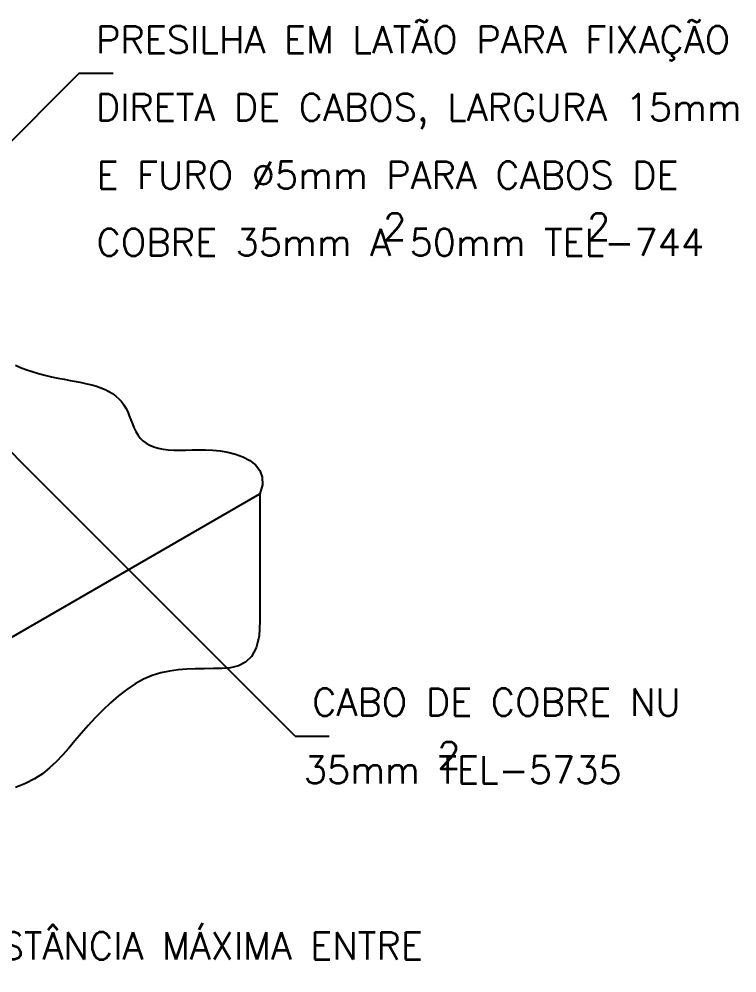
# Model space of a CAD drawing. Header units: millimetres. Extents: x -6472.6 to -6452.7, y -4623.1 to -4608.
# Drawn here: x -6457.96 to -6452.65, y -4617.27 to -4610.22 of the extents above; entities that cross this region are included whole.
import ezdxf
from ezdxf.enums import TextEntityAlignment as Align

# ---------------------------------------------------------------- set-up
doc = ezdxf.new("R2010")
doc.units = ezdxf.units.MM
doc.header["$LTSCALE"] = 10
doc.layers.add('Termotécnica', color=7, linetype='Continuous')
doc.styles.add('r80', font='romans.shx')

msp = doc.modelspace()

# ---------------------------------------------------------------- linework, layer by layer
at = {"layer": 'Termotécnica', "color": 2}
for p, q in [((-6457.5159, -4610.6151), (-6459.4539, -4612.5532)), ((-6457.5159, -4610.6151), (-6457.2659, -4610.6151)), ((-6457.833, -4613.6018), (-6458.4353, -4612.9996)), ((-6455.919, -4615.5158), (-6457.833, -4613.6018)), ((-6463.7728, -4618.1095), (-6456.1801, -4613.7258)), ((-6456.1801, -4613.7258), (-6456.1801, -4614.6631)), ((-6455.919, -4615.5158), (-6455.669, -4615.5158))]:
    msp.add_line(p, q, dxfattribs=at)
for points in [[(-6457.9868, -4612.7738), (-6457.9503, -4612.7908), (-6457.9093, -4612.8067), (-6457.8649, -4612.8215), (-6457.818, -4612.8351), (-6457.7696, -4612.8476), (-6457.721, -4612.859), (-6457.6731, -4612.8692), (-6457.6267, -4612.8783), (-6457.5821, -4612.8867), (-6457.5394, -4612.8946), (-6457.4986, -4612.9025), (-6457.4597, -4612.9107), (-6457.4229, -4612.9194), (-6457.3881, -4612.9292), (-6457.3554, -4612.9403), (-6457.3249, -4612.9531), (-6457.2965, -4612.9676), (-6457.2702, -4612.9839), (-6457.2462, -4613.0019), (-6457.2242, -4613.0217), (-6457.2044, -4613.0434), (-6457.1867, -4613.067), (-6457.1712, -4613.0924), (-6457.1577, -4613.1196), (-6457.1456, -4613.1482), (-6457.1343, -4613.1774), (-6457.1231, -4613.2067), (-6457.1113, -4613.2355), (-6457.0983, -4613.2631), (-6457.0833, -4613.289), (-6457.0657, -4613.3125), (-6457.0449, -4613.3332), (-6457.0209, -4613.351), (-6456.9939, -4613.3659), (-6456.964, -4613.3782), (-6456.9312, -4613.3879), (-6456.8957, -4613.395), (-6456.8577, -4613.3998), (-6456.8172, -4613.4022), (-6456.7743, -4613.4025), (-6456.7292, -4613.4015), (-6456.682, -4613.4), (-6456.6328, -4613.3989), (-6456.5818, -4613.3992), (-6456.5289, -4613.4018), (-6456.4745, -4613.4074), (-6456.4184, -4613.4171), (-6456.3615, -4613.4316), (-6456.3062, -4613.4517), (-6456.2556, -4613.478), (-6456.2127, -4613.5112), (-6456.1807, -4613.5519), (-6456.1625, -4613.6008), (-6456.1613, -4613.6586), (-6456.1801, -4613.7258)], [(-6456.1801, -4614.6631), (-6456.1868, -4614.7778), (-6456.2082, -4614.8646), (-6456.2422, -4614.9273), (-6456.2866, -4614.9698), (-6456.3393, -4614.9962), (-6456.3983, -4615.0102), (-6456.4613, -4615.016), (-6456.5262, -4615.0173), (-6456.5913, -4615.0176), (-6456.6562, -4615.0185), (-6456.7209, -4615.021), (-6456.7852, -4615.0263), (-6456.8493, -4615.0353), (-6456.913, -4615.0492), (-6456.9764, -4615.069), (-6457.0395, -4615.0958), (-6457.1021, -4615.1303), (-6457.1639, -4615.1716), (-6457.2247, -4615.2185), (-6457.284, -4615.2699), (-6457.3416, -4615.3246), (-6457.3971, -4615.3813), (-6457.4501, -4615.4388), (-6457.5003, -4615.4959), (-6457.5477, -4615.5516), (-6457.5934, -4615.6054), (-6457.6388, -4615.6569), (-6457.6855, -4615.7057), (-6457.7347, -4615.7514), (-6457.7881, -4615.7937), (-6457.8471, -4615.8323), (-6457.913, -4615.8667), (-6457.9869, -4615.8967)]]:
    msp.add_lwpolyline(points, dxfattribs=at)

# ---------------------------------------------------------------- texts
at = {"layer": 'Termotécnica', "color": 2, "style": 'r80'}
for s, p in [('PRESILHA EM LATÃO PARA FIXAÇÃO ', (-6457.3919, -4610.3675)), ('DIRETA DE CABOS, LARGURA 15mm ', (-6457.3939, -4610.8669)), ('E FURO %%C5mm PARA CABOS DE', (-6457.389, -4611.3691)), ('2', (-6455.2691, -4611.7496)), ('2', (-6453.7614, -4611.7496)), ('COBRE 35mm A 50mm TEL-744', (-6457.3883, -4611.866)), ('CABO DE COBRE NU ', (-6455.794, -4615.2649)), ('2', (-6454.8688, -4615.6582)), (' 35mm TEL-5735', (-6455.9927, -4615.7653)), ('A DISTÂNCIA MÁXIMA ENTRE ', (-6458.6364, -4617.0663))]:
    msp.add_text(s, height=0.2, dxfattribs=at).set_placement(p, align=Align.MIDDLE_LEFT)

doc.saveas('drawing.dxf')
